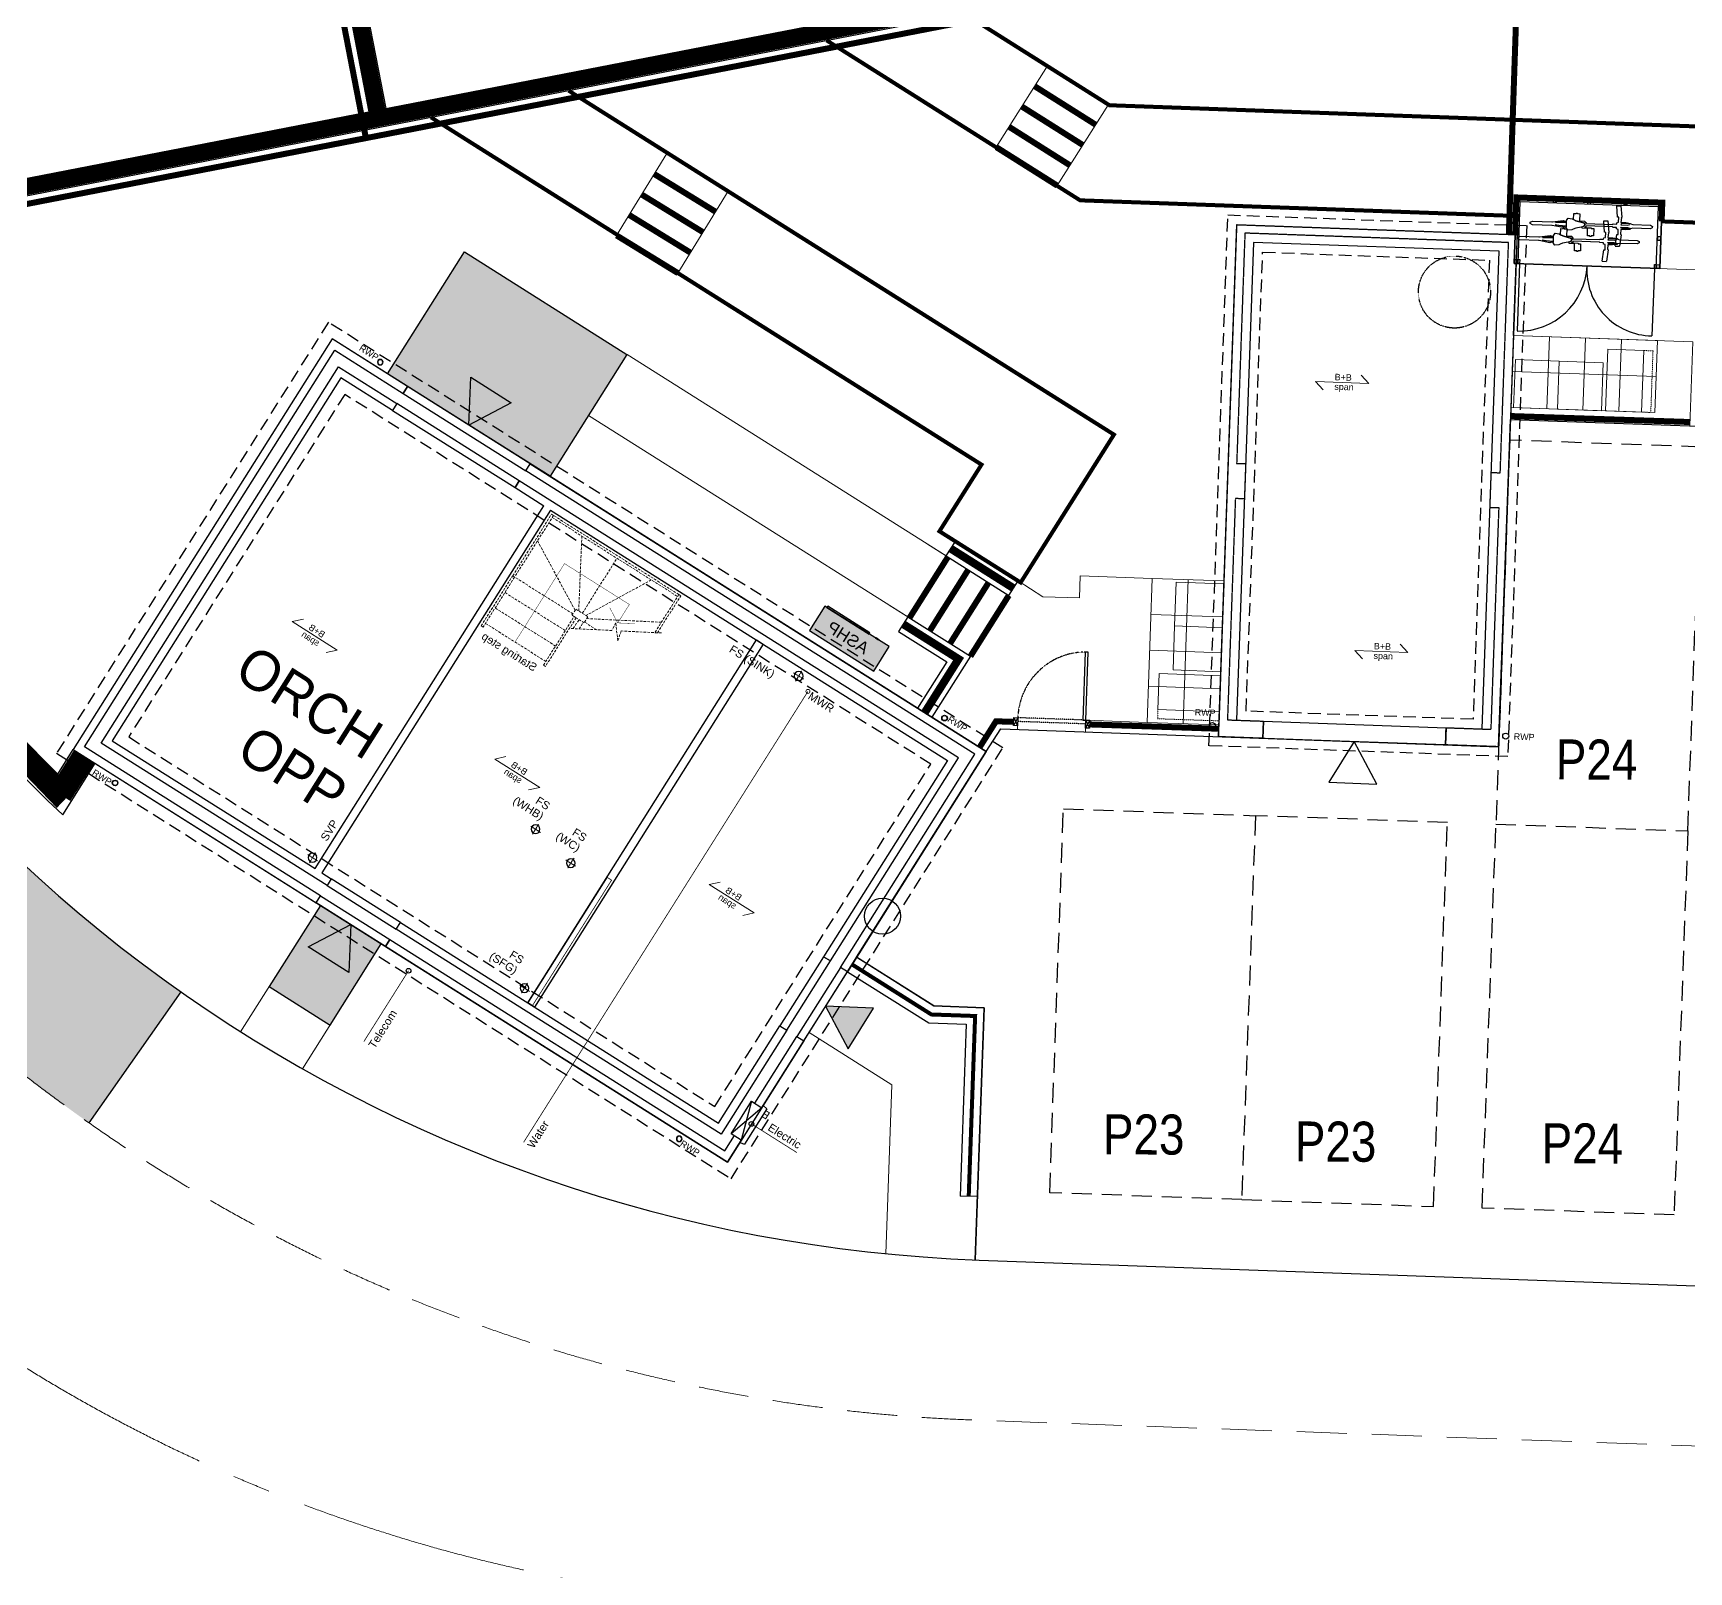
# Model space of a CAD drawing. Extents: x 287880777 to 288144713, y 62793326 to 63089570.
# Drawn here: x 287923253 to 287943943, y 63007206 to 63026431 of the extents above; entities that cross this region are included whole.
import ezdxf

# ---------------------------------------------------------------- set-up
doc = ezdxf.new("R2010")
doc.units = 0
doc.set_wipeout_variables(frame=1)
for name, pattern in [('CENTER', [2, 1.25, -0.25, 0.25, -0.25]), ('Dash', [6.35, 3.175, -3.175]), ('DASHED', [1.4, 0.7, -0.7]), ('DASHED2', [0.375, 0.25, -0.125]), ('HIDDEN', [9.525, 6.35, -3.175]), ('XREF - NORTHERN HIGHWAY DESIGN$0$CENTER2', [28.575, 19.05, -3.175, 3.175, -3.175]), ('XREF - NORTHERN HIGHWAY DESIGN$0$DASHED2', [0.375, 0.25, -0.125])]:
    doc.linetypes.add(name, pattern=pattern)
doc.layers.get('0').update_dxf_attribs({"color": 252})
for name, color, linetype in [('EXP - PEN 1', 1, 'Continuous'), ('NAR 1200h METAL RAILINGS', 160, 'DASHED'), ('NAR CYCLE STORES', 2, 'DASHED'), ('NAR DETAIL', 2, 'Continuous'), ('NAR EXTERNAL WALLS', 2, 'Continuous'), ('NAR PARKING', 7, 'DASHED2'), ('NAR PATIO', 3, 'Continuous'), ('NAR PRIVATE DRIVE', 6, 'Continuous'), ('NAR PRIVATE PATH HATCH', 8, 'Continuous'), ('NAR ROLLOVERS', 76, 'DASHED'), ('Wain-Drainage Foul', 6, 'Continuous'), ('Wain-Drainage Foul Text', 2, 'Continuous'), ('Wain-Electrics', 3, 'Continuous'), ('Wain-Foundation acessories', 9, 'Continuous'), ('Wain-Foundation Line', 9, 'Continuous'), ('Wain-Meter box', 9, 'Continuous'), ('Wain-RWP', 9, 'Continuous'), ('Wain-Services Run (Electric)', 10, 'Continuous'), ('Wain-Services Run (Telecom)', 190, 'Continuous'), ('Wain-Stair 1', 2, 'Continuous'), ('Wain-Stair numbers', 9, 'Continuous'), ('Wain-Wall (Cavity Wall - External Leaf)', 4, 'Continuous'), ('Wain-Wall (Cavity Wall - Internal Leaf)', 4, 'Continuous'), ('Wain-Wall (External)', 4, 'Continuous')]:
    doc.layers.add(name, color=color, linetype=linetype)
for name, color, linetype, lineweight in [('EXP - STEPS', 240, 'Continuous', 18), ('NAR BIN STORAGE', 2, 'Continuous', 0), ('NAR CBF', 34, 'FENCELINE2', 0), ('NAR M4(2)', 94, 'Continuous', 30), ('NAR PATHS', 3, 'Continuous', 0), ('Wain-Text', 2, 'Continuous', 25), ('XREF - NORTHERN HIGHWAY DESIGN$0$EXP - HIGHWAY CENTRELINE', 3, 'XREF - NORTHERN HIGHWAY DESIGN$0$CENTER2', 18), ('XREF - NORTHERN HIGHWAY DESIGN$0$EXP - HIGHWAY CHANNEL', 4, 'XREF - NORTHERN HIGHWAY DESIGN$0$DASHED2', 9), ('XREF - NORTHERN HIGHWAY DESIGN$0$EXP - HIGHWAY FOOTWAY', 3, 'Continuous', 25)]:
    doc.layers.add(name, color=color, linetype=linetype, lineweight=lineweight)
for name, color, linetype, true_color in [('NAR DOOR OPENINGS', 140, 'Continuous', 0x00bfff), ('NAR EV CHARGING POINT', 3, 'Continuous', 0x00ff00), ('NAR HOUSE TYPE NAMES', 1, 'Continuous', 0xff0000), ('RL-Fittings', 252, 'Continuous', 0x8f8f8e), ('Wain-Services Run (Water', 145, 'Continuous', 0x3481b8)]:
    doc.layers.add(name, color=color, linetype=linetype, true_color=true_color)
for name, color, linetype, lineweight, true_color in [('NAR Retaining Wall', 222, 'Continuous', 13, 0xcc0099), ('Wain-Mains Water Riser', 152, 'Continuous', 25, 0x2776bb), ('Wain-Mains Water Riser Text', 152, 'Continuous', 25, 0x2776bb)]:
    doc.layers.add(name, color=color, linetype=linetype, lineweight=lineweight, true_color=true_color)
doc.layers.add('XREF - NORTHERN HIGHWAY DESIGN$0$EXP - ADOPTABLE GRASS MARGIN', color=252, linetype='Continuous', plot=False)
doc.styles.add('DD Arial Narrow', font='ARIALN.TTF', dxfattribs={"height": 100})
doc.styles.get("Standard").update_dxf_attribs({"font": 'arial.ttf'})
doc.styles.add('XREF - ARCHITECT LAYOUT$0$DD Arial Narrow', font='ARIALN.TTF', dxfattribs={"height": 100})
doc.linetypes.add('FENCELINE2', pattern='A,0.25,-0.1,[132,ltypeshp.shx,S=0.1,R=0,X=-0.1,Y=0],-0.1,1', length=1.45)

# ---------------------------------------------------------------- blocks, each defined once
blk = doc.blocks.new('B&B Block Symbol')
at = {"linetype": 'Continuous', "lineweight": 13}
for p, q in [((-5442, 71890), (-5342, 71790)), ((-5342, 71790), (-6007, 71790)), ((-6007, 71790), (-5906, 71689))]:
    blk.add_line(p, q, dxfattribs=at)
at = {"insert": (-5770, 71896), "char_height": 80, "attachment_point": 1, "line_spacing_factor": 0.9}
blk.add_mtext('B+B\\Pspan', dxfattribs=at)
blk = doc.blocks.new('Wall mounted meter - Electric (Plan)')
blk.add_wipeout([(-7157, 85115), (-7157, 84635), (-7007, 84635), (-7007, 85115)])
for p, q in [((-7217, 85137), (-7157, 85147)), ((-7217, 85137), (-7217, 84613)), ((-7157, 85147), (-7157, 84603)), ((-7007, 85115), (-7157, 85115)), ((-7007, 84635), (-7007, 85115)), ((-7157, 84635), (-7007, 84635)), ((-7157, 84603), (-7217, 84613))]:
    blk.add_line(p, q)
at = {"color": 9}
for p, q in [((-7157, 85115), (-7007, 84635)), ((-7007, 85115), (-7157, 84635))]:
    blk.add_line(p, q, dxfattribs=at)
at = {"lineweight": 0, "insert": (-7368, 85117), "char_height": 100, "width": 133.81, "attachment_point": 1, "line_spacing_factor": 0.9}
blk.add_mtext('\\A1;\\pi78.42052,t378.42052;{\\fCalibri|b0|i0|c0|p34;E}', dxfattribs=at)
blk = doc.blocks.new('ASHP')
at = {"transparency": 33554457}
h = blk.add_hatch(color=256, dxfattribs=at)
h.dxf.hatch_style = 1
h.paths.add_polyline_path([(548853, -2506), (548853, -2866), (547903, -2866), (547903, -2506)])
at = {"flags": 128}
blk.add_lwpolyline([(548853, -2506), (548853, -2866), (547903, -2866), (547903, -2506)], close=True, dxfattribs=at)
for points in [[(548098, -2496), (548058, -2496), (548058, -2506), (548098, -2506)], [(548199, -2488), (548821, -2488), (548821, -2506), (548199, -2506)]]:
    blk.add_lwpolyline(points, close=True)
at = {"layer": 'Wain-Electrics', "lineweight": 0, "insert": (548112, -2609), "char_height": 150, "width": 2397.38, "attachment_point": 1, "line_spacing_factor": 0.9}
blk.add_mtext('\\A1;ASHP ', dxfattribs=at)
at = {"layer": 'Wain-Text', "lineweight": 0, "insert": (548112, -2609), "char_height": 150, "width": 2397.38, "attachment_point": 1, "line_spacing_factor": 0.9}
blk.add_mtext('\\A1;ASHP ', dxfattribs=at)
blk = doc.blocks.new('RWP')
for radius in [35, 31.5]:
    blk.add_circle((35, 35), radius)
blk = doc.blocks.new('Drainage Pipe')
at = {"linetype": 'CENTER', "lineweight": 13, "ltscale": 20}
for p, q in [((-41681, 78687), (-41831, 78687)), ((-41756, 78762), (-41756, 78612))]:
    blk.add_line(p, q, dxfattribs=at)
blk.add_circle((-41756, 78687), 55)
blk = doc.blocks.new('Span symbol - Beam & block')
at = {"linetype": 'Continuous', "lineweight": 13}
for p, q in [((-5442, 71890), (-5342, 71790)), ((-5342, 71790), (-6007, 71790)), ((-6007, 71790), (-5906, 71689))]:
    blk.add_line(p, q, dxfattribs=at)
at = {"insert": (-5770, 71896), "char_height": 80, "attachment_point": 1, "line_spacing_factor": 0.9}
blk.add_mtext('B+B\\Pspan', dxfattribs=at)
blk = doc.blocks.new('Stairs Subs (Orchard)')
at = {"layer": 'Wain-Stair 1', "color": 9, "linetype": 'HIDDEN', "lineweight": 9, "ltscale": 5}
for p, q in [((42, 1543, 0), (42, 2090, 0)), ((71, 2090, 0), (1923, 2090, 0)), ((71, 2090, 0), (71, 1527, 0)), ((1923, 2090, 0), (1923, 1180, 0)), ((1952, 1180, 0), (1952, 2090, 0)), ((1923, 2061, 0), (71, 2061, 0)), ((460, 2061, 0), (914, 1249, 0)), ((967, 1249, 0), (967, 2061, 0)), ((1486, 2061, 0), (1020, 1249, 0)), ((71, 1681, 0), (883, 1222, 0)), ((1923, 1715, 0), (1063, 1232, 0)), ((883, 1249, 0), (883, 1159, 0)), ((1063, 1249, 0), (883, 1249, 0)), ((1063, 1159, 0), (1063, 1249, 0)), ((705, 1170, 0), (883, 1170, 0)), ((883, 1159, 0), (1063, 1159, 0)), ((896, 1062, 0), (896, 1159, 0)), ((960, 1026, 0), (960, 1159, 0)), ((1063, 1180, 0), (1923, 1180, 0)), ((1031, 952, 0), (1923, 952, 0)), ((1031, 724, 0), (1923, 724, 0)), ((1031, 496, 0), (1923, 496, 0))]:
    blk.add_line(p, q, dxfattribs=at)
at = {"layer": 'Wain-Stair 1', "color": 9, "linetype": 'HIDDEN', "lineweight": 9, "ltscale": 5, "elevation": 0}
for points in [[(42, 2090), (71, 2090)], [(1923, 2090), (1952, 2090)], [(0, 1567), (437, 1321), (408, 1194), (549, 1370), (539, 1264), (985, 1012)]]:
    blk.add_lwpolyline(points, dxfattribs=at)
for points in [[(1002, 441), (1031, 441), (1031, 1159), (1002, 1159)], [(1923, 441), (1952, 441), (1952, 1180), (1923, 1180)]]:
    blk.add_lwpolyline(points, close=True, dxfattribs=at)
at = {"layer": 'Wain-Stair numbers', "color": 253, "const_width": 5, "elevation": 0}
for points in [[(528, 1383), (528, 1655), (1486, 1655), (1486, 496)], [(342, 1490), (342, 1490), (528, 1383), (714, 1490), (714, 1490)]]:
    blk.add_lwpolyline(points, dxfattribs=at)
at = {"layer": 'Wain-Stair numbers', "color": 9, "insert": (1481, 406, 0), "char_height": 100, "width": 1584.27, "attachment_point": 2, "line_spacing_factor": 0.9}
blk.add_mtext('Starting step ', dxfattribs=at)
blk = doc.blocks.new('A$Cee92f38c')
at = {"layer": 'NAR M4(2)', "ltscale": 10, "transparency": 33554585}
h = blk.add_hatch(color=256, dxfattribs=at)
h.dxf.hatch_style = 1
h.paths.add_polyline_path([(0, 1.2), (0.9, 1.2), (0.9, 0), (0, 0)])
at = {"layer": 'NAR M4(2)', "ltscale": 0.25}
blk.add_lwpolyline([(0, 1.2), (0, 0), (0.9, 0), (0.9, 1.2)], close=True, dxfattribs=at)
blk = doc.blocks.new('A$C3d9247a0')
at = {"layer": 'NAR DOOR OPENINGS', "transparency": 33554610}
h = blk.add_hatch(color=256, dxfattribs=at)
h.dxf.hatch_style = 1
h.paths.add_polyline_path([(450, 1200), (150, 680), (750, 680)])
at = {"layer": 'NAR DOOR OPENINGS'}
blk.add_lwpolyline([(450, 1200), (150, 680), (750, 680)], close=True, dxfattribs=at)
at = {"layer": 'NAR M4(2)', "ltscale": 10, "transparency": 33554585, "xscale": -1000, "yscale": 1000, "zscale": 1000}
blk.add_blockref('A$Cee92f38c', (900, 0), dxfattribs=at)
blk = doc.blocks.new('A$C324e72f9')
at = {"layer": 'NAR DOOR OPENINGS', "transparency": 33554610}
h = blk.add_hatch(color=256, dxfattribs=at)
h.dxf.hatch_style = 1
h.paths.add_polyline_path([(1200, 0), (900, 520), (1500, 520)])
at = {"layer": 'NAR PRIVATE PATH HATCH', "transparency": 33554597}
h = blk.add_hatch(color=256, dxfattribs=at)
h.dxf.hatch_style = 1
h.paths.add_polyline_path([(2400, 0), (0, 0), (0, 1800), (2400, 1800)])
at = {"layer": 'NAR DOOR OPENINGS'}
blk.add_lwpolyline([(1200, 0), (900, 520), (1500, 520)], close=True, dxfattribs=at)
at = {"layer": 'NAR PATIO'}
blk.add_lwpolyline([(2400, 0), (0, 0), (0, 1800), (2400, 1800)], close=True, dxfattribs=at)
blk = doc.blocks.new('A$C43a92ec7')
at = {"layer": 'NAR DOOR OPENINGS', "transparency": 33554610}
h = blk.add_hatch(color=256, dxfattribs=at)
h.dxf.hatch_style = 1
edge = h.paths.add_edge_path()
edge.add_line((0, 0), (-300, 520))
edge.add_line((-300, 520), (300, 520))
edge.add_line((300, 520), (0, 0))
at = {"layer": 'NAR DOOR OPENINGS'}
blk.add_lwpolyline([(0, 0), (-300, 520), (300, 520)], close=True, dxfattribs=at)
blk = doc.blocks.new('XREF - NORTHERN HIGHWAY DESIGN')
at = {"layer": 'XREF - NORTHERN HIGHWAY DESIGN$0$EXP - ADOPTABLE GRASS MARGIN'}
h = blk.add_hatch(dxfattribs=at)
h.set_pattern_fill('AR-SAND', color=256, scale=0.01)
h.paths.add_polyline_path([(468.959, 301.48), (467.023, 300.976, 0.024725), (470.653, 289.415), (471.498, 287.125, 0.152288), (478.941, 277.452), (480.091, 279.089, -0.152288), (473.374, 287.817), (472.529, 290.108, -0.024725)])
at = {"layer": 'XREF - NORTHERN HIGHWAY DESIGN$0$EXP - HIGHWAY CENTRELINE', "ltscale": 0.15}
blk.add_lwpolyline([(462.3, 311.733, 0.04799), (468.401, 288.584), (469.92, 284.469, 0.304237), (487.966, 271.408), (527.469, 269.993, 0.023661), (572.397, 270.509, -0.011704), (594.617, 271.296), (625.382, 271.665)], format="xyb", dxfattribs=at)
at = {"layer": 'XREF - NORTHERN HIGHWAY DESIGN$0$EXP - HIGHWAY CHANNEL', "ltscale": 2.5, "flags": 128}
blk.add_lwpolyline([(576.797, 268.345, 0.002257), (572.538, 268.113, -0.023661), (527.383, 267.594), (487.88, 269.01, -0.304237), (467.669, 283.638), (466.15, 287.753, -0.031707), (461.53, 303.22, 0.404722), (454.525, 307.757), (452.396, 307.338), (451.469, 312.048), (472.074, 316.103), (473.001, 311.393), (471.019, 311.003, 0.425152), (466.338, 303.74, 0.030534), (470.653, 289.415), (471.498, 287.125, 0.304237), (489.996, 273.737), (522.189, 272.583)], format="xyb", dxfattribs=at)
at = {"layer": 'XREF - NORTHERN HIGHWAY DESIGN$0$EXP - HIGHWAY FOOTWAY', "flags": 128}
blk.add_lwpolyline([(576.897, 266.347, 0.002257), (572.655, 266.117, -0.023661), (527.311, 265.595), (487.809, 267.011, -0.304237), (465.792, 282.946), (464.273, 287.06, -0.031707), (459.582, 302.77, 0.404722), (454.912, 305.795), (450.82, 304.99), (449.391, 312.25), (473.92, 317.078), (475.349, 309.817), (471.405, 309.041, 0.425152), (468.285, 304.199, 0.030534), (472.529, 290.108), (473.374, 287.817, 0.304237), (490.067, 275.736), (522.261, 274.582)], format="xyb", dxfattribs=at)
blk.add_lwpolyline([(480.091, 279.089), (478.941, 277.452)], dxfattribs=at)
blk = doc.blocks.new('A$Cfbc31330')
at = {"layer": 'RL-Fittings', "ltscale": 0.859024}
for p, q in [((1.194, 0.561), (1.252, 0.561)), ((1.211, 0.402), (1.194, 0.561)), ((1.252, 0.561), (1.269, 0.402)), ((0, 0.288), (0.033, 0.305)), ((0, 0.272), (0, 0.288)), ((0.033, 0.255), (0, 0.272)), ((0.033, 0.305), (0.301, 0.305)), ((0.301, 0.255), (0.033, 0.255)), ((0.301, 0.305), (0.309, 0.305)), ((0.309, 0.255), (0.301, 0.255)), ((0.309, 0.305), (0.459, 0.331)), ((0.459, 0.23), (0.309, 0.255)), ((0.467, 0.314), (0.351, 0.297)), ((0.351, 0.297), (0.501, 0.306)), ((0.468, 0.247), (0.351, 0.264)), ((0.351, 0.264), (0.501, 0.255)), ((0.459, 0.331), (0.484, 0.322)), ((0.484, 0.239), (0.459, 0.23)), ((0.501, 0.306), (0.467, 0.314)), ((0.501, 0.255), (0.468, 0.247)), ((0.484, 0.322), (0.509, 0.331)), ((0.509, 0.23), (0.484, 0.239)), ((0.501, 0.322), (0.501, 0.239)), ((0.509, 0.339), (0.526, 0.364)), ((0.509, 0.331), (0.509, 0.339)), ((0.509, 0.222), (0.509, 0.23)), ((0.526, 0.364), (0.584, 0.356)), ((0.584, 0.356), (0.601, 0.347)), ((0.601, 0.431), (0.634, 0.431)), ((0.601, 0.347), (0.601, 0.431)), ((0.601, 0.347), (0.634, 0.331)), ((0.634, 0.331), (0.601, 0.347)), ((0.635, 0.231), (0.601, 0.214)), ((0.634, 0.439), (0.651, 0.439)), ((0.634, 0.431), (0.634, 0.439)), ((0.634, 0.331), (0.71, 0.314)), ((0.71, 0.314), (0.634, 0.331)), ((0.71, 0.247), (0.635, 0.231)), ((0.651, 0.439), (0.651, 0.431)), ((0.651, 0.431), (0.684, 0.431)), ((0.684, 0.431), (0.685, 0.331)), ((0.685, 0.331), (0.76, 0.331)), ((0.71, 0.314), (0.743, 0.306)), ((0.743, 0.306), (0.71, 0.314)), ((0.743, 0.256), (0.71, 0.247)), ((0.726, 0.247), (0.718, 0.247)), ((0.726, 0.231), (0.726, 0.247)), ((0.801, 0.231), (0.726, 0.231)), ((0.743, 0.306), (0.76, 0.289)), ((0.76, 0.289), (0.743, 0.306)), ((0.76, 0.272), (0.743, 0.256)), ((0.76, 0.331), (0.76, 0.314)), ((0.76, 0.314), (0.776, 0.314)), ((0.76, 0.289), (0.76, 0.281)), ((0.76, 0.281), (0.76, 0.289)), ((0.76, 0.247), (0.76, 0.239)), ((0.776, 0.247), (0.76, 0.247)), ((0.76, 0.239), (0.852, 0.239)), ((0.776, 0.314), (0.776, 0.297)), ((0.776, 0.297), (1.144, 0.298)), ((0.776, 0.264), (0.776, 0.247)), ((1.144, 0.264), (0.776, 0.264)), ((0.802, 0.13), (0.801, 0.231)), ((0.852, 0.239), (0.852, 0.231)), ((0.852, 0.231), (0.885, 0.231)), ((0.885, 0.231), (0.885, 0.131)), ((1.144, 0.298), (1.152, 0.306)), ((1.152, 0.256), (1.144, 0.264)), ((1.152, 0.306), (1.202, 0.306)), ((1.202, 0.256), (1.152, 0.256)), ((1.202, 0.323), (1.227, 0.331)), ((1.202, 0.306), (1.202, 0.323)), ((1.202, 0.239), (1.202, 0.256)), ((1.227, 0.231), (1.202, 0.239)), ((1.227, 0.402), (1.211, 0.402)), ((1.227, 0.331), (1.227, 0.402)), ((1.227, 0.16), (1.227, 0.231)), ((1.269, 0.402), (1.261, 0.394)), ((1.265, 0.398), (1.261, 0.331)), ((1.261, 0.331), (1.327, 0.331)), ((1.269, 0.314), (1.261, 0.298)), ((1.261, 0.298), (1.352, 0.298)), ((1.261, 0.264), (1.352, 0.264)), ((1.269, 0.248), (1.261, 0.264)), ((1.261, 0.231), (1.261, 0.168)), ((1.327, 0.231), (1.261, 0.231)), ((1.386, 0.315), (1.269, 0.314)), ((1.386, 0.248), (1.269, 0.248)), ((1.327, 0.331), (1.394, 0.323)), ((1.394, 0.239), (1.327, 0.231)), ((1.352, 0.298), (1.386, 0.306)), ((1.352, 0.264), (1.386, 0.256)), ((1.394, 0.323), (1.394, 0.315)), ((1.394, 0.315), (1.428, 0.306)), ((1.428, 0.256), (1.394, 0.248)), ((1.394, 0.248), (1.394, 0.239)), ((1.428, 0.306), (1.67, 0.306)), ((1.67, 0.256), (1.428, 0.256)), ((1.67, 0.306), (1.698, 0.292)), ((1.698, 0.271), (1.67, 0.256)), ((1.698, 0.292), (1.698, 0.271)), ((0.526, 0.197), (0.509, 0.222)), ((0.584, 0.205), (0.526, 0.197)), ((0.601, 0.214), (0.584, 0.205)), ((0.835, 0.13), (0.802, 0.13)), ((0.835, 0.122), (0.835, 0.13)), ((0.852, 0.122), (0.835, 0.122)), ((0.885, 0.131), (0.852, 0.13)), ((0.852, 0.13), (0.852, 0.122)), ((1.194, 0.001), (1.211, 0.16)), ((1.194, 0), (1.253, 0)), ((1.211, 0.16), (1.227, 0.16)), ((1.269, 0.16), (1.252, 0.001)), ((1.261, 0.168), (1.269, 0.16))]:
    blk.add_line(p, q, dxfattribs=at)

msp = doc.modelspace()

# ---------------------------------------------------------------- linework, layer by layer
at = {"layer": 'Defpoints'}
msp.add_lwpolyline([(287938296, 63024038), (287941796, 63023913), (287941566, 63017515), (287938067, 63017640)], close=True, dxfattribs=at)
at = {"layer": 'EXP - STEPS'}
for p, q in [((287935289, 63025006), (287935929, 63026021)), ((287936050, 63024526), (287936690, 63025541)), ((287930544, 63023903), (287931172, 63024926)), ((287931311, 63023432), (287931939, 63024455)), ((287935445, 63019406), (287934430, 63020046)), ((287934965, 63018645), (287933950, 63019285))]:
    msp.add_line(p, q, dxfattribs=at)
at = {"layer": 'EXP - STEPS', "const_width": 75}
for points in [[(287935769, 63025767), (287936530, 63025287)], [(287935609, 63025513), (287936370, 63025033)], [(287935449, 63025260), (287936210, 63024779)], [(287935289, 63025006), (287936050, 63024526)], [(287931782, 63024199), (287931015, 63024670)], [(287931625, 63023943), (287930858, 63024414)], [(287931468, 63023688), (287930701, 63024159)], [(287931311, 63023432), (287930544, 63023903)], [(287934684, 63019886), (287934204, 63019125)], [(287934938, 63019726), (287934458, 63018965)], [(287935192, 63019566), (287934711, 63018805)], [(287935445, 63019406), (287934965, 63018645)]]:
    msp.add_lwpolyline(points, dxfattribs=at)
at = {"layer": 'NAR 1200h METAL RAILINGS', "ltscale": 250, "const_width": 50}
msp.add_lwpolyline([(287933486, 63014795), (287934477, 63014170), (287935024, 63014151), (287934944, 63011898)], dxfattribs=at)
at = {"layer": 'NAR BIN STORAGE'}
for points in [[(287943352, 63021696), (287943380, 63022465), (287942930, 63022481), (287942903, 63021712)], [(287942303, 63021733), (287942324, 63022333), (287941775, 63022353), (287941753, 63021753)], [(287942853, 63021714), (287942874, 63022313), (287942324, 63022333), (287942303, 63021733)], [(287938116, 63019002), (287937516, 63019024), (287937536, 63019573), (287938136, 63019552)], [(287938096, 63018453), (287937497, 63018474), (287937516, 63019024), (287938116, 63019002)], [(287938078, 63017953), (287937309, 63017980), (287937325, 63018430), (287938094, 63018403)]]:
    msp.add_lwpolyline(points, close=True, dxfattribs=at)
at = {"layer": 'NAR BIN STORAGE', "linetype": 'Dash', "ltscale": 0.025}
for points in [[(287943380, 63022465), (287943495, 63022461), (287943467, 63021692), (287943352, 63021696)], [(287937309, 63017980), (287937305, 63017865), (287938074, 63017838), (287938078, 63017953)]]:
    msp.add_lwpolyline(points, dxfattribs=at)
at = {"layer": 'NAR CBF', "ltscale": 1200, "transparency": 33554687, "const_width": 75}
for points in [[(287941693, 63023917), (287941825, 63027827)], [(287965021, 63027585), (287961143, 63026812), (287940057, 63027576), (287919421, 63023567)], [(287926998, 63027250), (287927411, 63025119)], [(287943958, 63021572), (287941714, 63021647)], [(287935080, 63017508), (287935285, 63017833), (287935505, 63017826)], [(287936455, 63017794), (287938070, 63017740)]]:
    msp.add_lwpolyline(points, dxfattribs=at)
at = {"layer": 'NAR CBF', "linetype": 'DASHED', "ltscale": 500, "transparency": 33554687, "const_width": 75}
msp.add_lwpolyline([(287943603, 63024080), (287943611, 63024313), (287941787, 63024378), (287941771, 63023914)], dxfattribs=at)
at = {"layer": 'NAR CYCLE STORES'}
msp.add_circle((287941014, 63023196), 450, dxfattribs=at)
at = {"layer": 'NAR DETAIL', "ltscale": 0.5}
msp.add_lwpolyline([(287941787, 63024378), (287941758, 63023554), (287943582, 63023489), (287943611, 63024313), (287941787, 63024378)], dxfattribs=at)
msp.add_lwpolyline([(287941758, 63023554), (287941787, 63024378), (287943611, 63024313), (287943582, 63023489)], close=True, dxfattribs=at)
at = {"layer": 'NAR DETAIL', "flags": 128}
for points in [[(287936407, 63017848), (287936437, 63018697), (287936399, 63018698), (287936369, 63017849)], [(287935504, 63017780), (287935507, 63017880), (287935557, 63017878), (287935554, 63017778)], [(287936403, 63017748), (287936407, 63017848), (287936457, 63017846), (287936453, 63017746)]]:
    msp.add_lwpolyline(points, close=True, dxfattribs=at)
for points in [[(287935557, 63017878), (287935504, 63017780)], [(287935507, 63017880), (287935554, 63017778)], [(287936457, 63017846), (287936403, 63017748)], [(287936407, 63017848), (287936453, 63017746)]]:
    msp.add_lwpolyline(points, dxfattribs=at)
at = {"layer": 'NAR DETAIL', "linetype": 'DASHED', "ltscale": 0.005, "flags": 128}
msp.add_lwpolyline([(287936407, 63017848), (287935557, 63017878), (287935556, 63017834), (287936405, 63017804)], close=True, dxfattribs=at)
at = {"layer": 'NAR DETAIL', "linetype": 'DASHED', "ltscale": 0.2}
msp.add_arc((287936407, 63017848), 850, 90.3676, 177.9477, dxfattribs=at)
at = {"layer": 'NAR DOOR OPENINGS'}
msp.add_lwpolyline([(287939761, 63017579), (287939442, 63017071), (287940042, 63017049)], close=True, dxfattribs=at)
at = {"layer": 'NAR EV CHARGING POINT'}
msp.add_circle((287933866, 63015398), 225, dxfattribs=at)
at = {"layer": 'NAR EXTERNAL WALLS'}
for points in [[(287923622, 63016664, -0.118675), (287919064, 63023600), (287918271, 63025747), (287917039, 63029252), (287915810, 63033126), (287916491, 63033260)], [(287923560, 63017174, -0.112952), (287919369, 63023711), (287918577, 63025857), (287917347, 63029355), (287916230, 63032877), (287916554, 63032941)], [(287923764, 63016976, -0.001701), (287923679, 63017058, -0.001701)]]:
    msp.add_lwpolyline(points, format="xyb", dxfattribs=at)
for points in [[(287965080, 63027918), (287961117, 63027128), (287940032, 63027892), (287919311, 63023867)], [(287965002, 63027683), (287961135, 63026912), (287940049, 63027676), (287919387, 63023662)], [(287927096, 63027269), (287927449, 63025448)], [(287927307, 63027311), (287927661, 63025489)], [(287934663, 63019899), (287934777, 63020081)], [(287934777, 63020081), (287935560, 63019588)], [(287934663, 63019899), (287935445, 63019406), (287935560, 63019588)], [(287934183, 63019138), (287934068, 63018956)], [(287934183, 63019138), (287934965, 63018645), (287934485, 63017883)], [(287934068, 63018956), (287934669, 63018577), (287934303, 63017998)], [(287923560, 63017174), (287923753, 63017481)], [(287923622, 63016664), (287924028, 63017308)], [(287933544, 63014886), (287934509, 63014277), (287935136, 63014254), (287935023, 63011103)], [(287933429, 63014704), (287934444, 63014064), (287934913, 63014047), (287934836, 63011901)], [(287935051, 63011894), (287934836, 63011901)]]:
    msp.add_lwpolyline(points, dxfattribs=at)
msp.add_arc((287935748, 63029599), 17623, 226.4181, 226.4183, dxfattribs=at)
at = {"layer": 'NAR M4(2)'}
msp.add_line((287941751, 63022654), (287941783, 63023553), dxfattribs=at)
at = {"layer": 'NAR PARKING', "ltscale": 1000}
for points in [[(287941704, 63021346), (287941532, 63016549), (287943930, 63016463), (287944102, 63021260)], [(287935956, 63011943), (287936128, 63016740), (287938527, 63016654), (287938355, 63011857)], [(287940753, 63011771), (287940925, 63016568), (287938527, 63016654), (287938355, 63011857)], [(287941360, 63011752), (287941532, 63016549), (287943930, 63016463), (287943758, 63011666)]]:
    msp.add_lwpolyline(points, close=True, dxfattribs=at)
at = {"layer": 'NAR PATHS'}
for points in [[(287943956, 63021524), (287943994, 63022573), (287941751, 63022654), (287941783, 63023553), (287944026, 63023473), (287947138, 63023361)], [(287942200, 63022638), (287942168, 63021738)], [(287942650, 63022621), (287942618, 63021722)], [(287943100, 63022605), (287943067, 63021706)], [(287934663, 63019899), (287930674, 63022416)], [(287943533, 63022139), (287941734, 63022204)], [(287934183, 63019138), (287930193, 63021655)], [(287935560, 63019588), (287935872, 63019390), (287936328, 63019374), (287936338, 63019651), (287937237, 63019619), (287937173, 63017820), (287936407, 63017848)], [(287937623, 63017804), (287937687, 63019603)], [(287937221, 63019169), (287938121, 63019137)], [(287937205, 63018720), (287938105, 63018687)], [(287937189, 63018270), (287938089, 63018238)], [(287935557, 63017878), (287935552, 63017732)], [(287936407, 63017848), (287936402, 63017702)], [(287925846, 63013955), (287926842, 63015533), (287927603, 63015053), (287926618, 63013492)], [(287932949, 63013943), (287933985, 63013289), (287933910, 63011180)]]:
    msp.add_lwpolyline(points, dxfattribs=at)
for points in [[(287943517, 63021690), (287943549, 63022589), (287941751, 63022654), (287941718, 63021754)], [(287938072, 63017788), (287937173, 63017820), (287937237, 63019619), (287938137, 63019587)]]:
    msp.add_lwpolyline(points, close=True, dxfattribs=at)
at = {"layer": 'NAR PRIVATE DRIVE'}
msp.add_lwpolyline([(287935023, 63011103), (287935136, 63014254), (287934509, 63014277), (287933543, 63014886), (287935164, 63017455), (287935344, 63017740), (287941566, 63017515), (287941713, 63021604), (287945008, 63021486), (287944624, 63010759)], dxfattribs=at)
at = {"layer": 'NAR Retaining Wall', "linetype": 'DASHED', "ltscale": 250}
for points, const_width in [([(287964981, 63027789), (287961126, 63027020), (287940040, 63027784), (287919349, 63023765)], 200), ([(287927201, 63027290), (287927555, 63025468)], 200), ([(287934720, 63019990), (287935502, 63019497)], 100), ([(287934125, 63019047), (287934817, 63018611), (287934394, 63017941)], 100)]:
    msp.add_lwpolyline(points, dxfattribs=dict(at, const_width=const_width))
at = {"layer": 'NAR Retaining Wall', "linetype": 'Continuous', "ltscale": 250, "const_width": 300}
msp.add_lwpolyline([(287923652, 63016859, -0.114869), (287919269, 63023511, -0.109257)], format="xyb", dxfattribs=at)
msp.add_lwpolyline([(287923590, 63016918), (287923891, 63017394)], dxfattribs=at)
at = {"layer": 'NAR ROLLOVERS', "ltscale": 500, "const_width": 50}
for points in [[(287949696, 63025061), (287936702, 63025530), (287934889, 63026674)], [(287941829, 63024145), (287936336, 63024342), (287933169, 63026340)], [(287928224, 63025379), (287935104, 63021040), (287934578, 63020207), (287935593, 63019567), (287936759, 63021415), (287929943, 63025713)], [(287949653, 63023862), (287943603, 63024079)]]:
    msp.add_lwpolyline(points, dxfattribs=at)
at = {"layer": 'RL-Fittings', "ltscale": 0.859024}
for p, q in [((287941828, 63023551), (287941798, 63022710)), ((287943512, 63023491), (287943481, 63022649))]:
    msp.add_line(p, q, dxfattribs=at)
at = {"layer": 'RL-Fittings', "ltscale": 0.859024, "flags": 128}
for points in [[(287941828, 63023551), (287941758, 63023554), (287941787, 63024378), (287943611, 63024313), (287943582, 63023489), (287943532, 63023490)], [(287941808, 63023552), (287941836, 63024327), (287943559, 63024265), (287943532, 63023490)]]:
    msp.add_lwpolyline(points, dxfattribs=at)
for points in [[(287941792, 63024373), (287941791, 63024333), (287941831, 63024332), (287941832, 63024372), (287941792, 63024373)], [(287942250, 63024357), (287942249, 63024317), (287942289, 63024315), (287942290, 63024355), (287942250, 63024357)], [(287942678, 63024342), (287942676, 63024302), (287942716, 63024300), (287942718, 63024340), (287942678, 63024342)], [(287943133, 63024325), (287943132, 63024285), (287943172, 63024284), (287943173, 63024324), (287943133, 63024325)], [(287943566, 63024310), (287943565, 63024270), (287943605, 63024268), (287943606, 63024308), (287943566, 63024310)], [(287941777, 63023949), (287941776, 63023909), (287941815, 63023908), (287941817, 63023948), (287941777, 63023949)], [(287943551, 63023886), (287943549, 63023846), (287943589, 63023844), (287943591, 63023884), (287943551, 63023886)], [(287941764, 63023599), (287941763, 63023559), (287941803, 63023557), (287941804, 63023597), (287941764, 63023599)], [(287941810, 63023602), (287941830, 63023601), (287941828, 63023551), (287941808, 63023552), (287941810, 63023602)], [(287943513, 63023541), (287943533, 63023540), (287943532, 63023490), (287943512, 63023491), (287943513, 63023541)], [(287943538, 63023535), (287943537, 63023495), (287943577, 63023494), (287943578, 63023534), (287943538, 63023535)]]:
    msp.add_lwpolyline(points, close=True, dxfattribs=at)
at = {"layer": 'RL-Fittings', "ltscale": 0.859024}
for centre, radius, start, end in [((287941822, 63023558), 849, 268.3512, 357.5439), ((287943489, 63023470), 821, 176.4061, 269.489)]:
    msp.add_arc(centre, radius, start, end, dxfattribs=at)
at = {"layer": 'Wain-Foundation Line', "linetype": 'HIDDEN', "ltscale": 25}
for points in [[(287938183, 63024160), (287941917, 63024026), (287941680, 63017393), (287937945, 63017527)], [(287938617, 63023694), (287941451, 63023593), (287941246, 63017859), (287938411, 63017960)]]:
    msp.add_lwpolyline(points, close=True, dxfattribs=at)
at = {"layer": 'Wain-Mains Water Riser', "lineweight": 0}
msp.add_circle((287932935, 63018207), 25, dxfattribs=at)
at = {"layer": 'Wain-RWP'}
for centre in [(287937990, 63017779), (287941654, 63017648)]:
    msp.add_circle(centre, 37.5, dxfattribs=at)
at = {"layer": 'Wain-Services Run (Telecom)', "const_width": 10}
msp.add_lwpolyline([(287927944, 63014717), (287927385, 63013831)], dxfattribs=at)
at = {"layer": 'Wain-Services Run (Telecom)'}
msp.add_circle((287927944, 63014717), 29, dxfattribs=at)
at = {"layer": 'Wain-Wall (Cavity Wall - External Leaf)'}
for points in [[(287927932, 63022016), (287926989, 63022611), (287923753, 63017481), (287926790, 63015566), (287926845, 63015653), (287923895, 63017513), (287927021, 63022470), (287927877, 63021930)], [(287929463, 63021051), (287927932, 63022016), (287927877, 63021930), (287929408, 63020964)], [(287929463, 63021051), (287935164, 63017455), (287933429, 63014704), (287933342, 63014759), (287935022, 63017423), (287929408, 63020964)], [(287927655, 63015021), (287926790, 63015566), (287926845, 63015653), (287927709, 63015107)], [(287927655, 63015021), (287927709, 63015107), (287931896, 63012467), (287932797, 63013894), (287932883, 63013839), (287931928, 63012325), (287927655, 63015021)], [(287933429, 63014704), (287933342, 63014759), (287932797, 63013894), (287932883, 63013839)]]:
    msp.add_lwpolyline(points, close=True, dxfattribs=at)
at = {"layer": 'Wain-Wall (Cavity Wall - Internal Leaf)'}
for points in [[(287926978, 63015864), (287926925, 63015780), (287924102, 63017560), (287927068, 63022263), (287927797, 63021803), (287927744, 63021718), (287927099, 63022125), (287924240, 63017591), (287924240, 63017591), (287926775, 63015992)], [(287929719, 63020472), (287934678, 63017345), (287933131, 63014892), (287933215, 63014839), (287934815, 63017376), (287929328, 63020837), (287929275, 63020753), (287929634, 63020526)], [(287926860, 63015939), (287926978, 63015864)], [(287927843, 63015319), (287931818, 63012811), (287932585, 63014027), (287932670, 63013974), (287931849, 63012674), (287927789, 63015234), (287927843, 63015319)]]:
    msp.add_lwpolyline(points, dxfattribs=at)
for points in [[(287929328, 63020837), (287927797, 63021803), (287927744, 63021718), (287929275, 63020753)], [(287926925, 63015780), (287927789, 63015234), (287927843, 63015319), (287926978, 63015864)], [(287933215, 63014839), (287933131, 63014892), (287932585, 63014027), (287932670, 63013974)]]:
    msp.add_lwpolyline(points, close=True, dxfattribs=at)
at = {"layer": 'Wain-Wall (External)'}
for p, q in [((287926775, 63015992), (287929634, 63020526)), ((287929719, 63020472), (287926860, 63015939))]:
    msp.add_line(p, q, dxfattribs=at)
for points in [[(287938296, 63024038), (287941796, 63023913), (287941566, 63017515), (287940902, 63017538), (287940909, 63017753), (287941359, 63017737), (287941359, 63017737), (287941359, 63017737), (287941573, 63023706), (287941573, 63023706), (287941573, 63023706), (287938504, 63023816), (287938290, 63017847), (287938290, 63017847), (287938290, 63017847), (287938290, 63017847), (287938290, 63017847), (287938627, 63017835), (287938619, 63017620), (287938067, 63017640)], [(287929433, 63014316), (287932292, 63018849), (287932377, 63018796), (287929518, 63014262)], [(287938627, 63017835), (287940909, 63017753), (287940902, 63017538), (287938619, 63017620)]]:
    msp.add_lwpolyline(points, close=True, dxfattribs=at)
at = {"layer": 'Wain-Wall (External)', "linetype": 'HIDDEN'}
msp.add_lwpolyline([(287938296, 63024038), (287941796, 63023913), (287941566, 63017515), (287940902, 63017538), (287940909, 63017753), (287941472, 63017733), (287941571, 63020498), (287941458, 63020502), (287941474, 63020942), (287941586, 63020938), (287941690, 63023814), (287938395, 63023932), (287938292, 63021056), (287938405, 63021052), (287938389, 63020612), (287938276, 63020616), (287938177, 63017851), (287938627, 63017835), (287938619, 63017620), (287938067, 63017640)], close=True, dxfattribs=at)
at = {"layer": 'Wain-Wall (External)', "linetype": 'HIDDEN', "ltscale": 25, "const_width": 10}
msp.add_lwpolyline([(287930481, 63015848), (287929491, 63014279), (287929438, 63014313), (287930428, 63015882)], close=True, dxfattribs=at)

# ---------------------------------------------------------------- block references
at = {"layer": 'NAR DETAIL', "xscale": -1, "rotation": 327.7606064968424}
msp.add_blockref('ASHP', (288398716, 62728602), dxfattribs=at)
at = {"layer": 'NAR DOOR OPENINGS', "xscale": -1, "rotation": 237.7606064968424}
msp.add_blockref('A$C43a92ec7', (287933156, 63014272), dxfattribs=at)
at = {"layer": 'NAR EV CHARGING POINT', "ltscale": 0.5, "xscale": 900, "yscale": 900, "zscale": 900, "rotation": 357.947577212395}
for p in [(287941950, 63023809), (287941787, 63023620)]:
    msp.add_blockref('A$Cfbc31330', p, dxfattribs=at)
at = {"layer": 'NAR M4(2)', "xscale": -1, "rotation": 327.7606064968424}
msp.add_blockref('A$C3d9247a0', (287926963, 63014038), dxfattribs=at)
at = {"layer": 'NAR PATIO', "rotation": 327.7606064968424}
msp.add_blockref('A$C324e72f9', (287927682, 63022174), dxfattribs=at)
at = {"layer": 'Wain-Drainage Foul', "lineweight": 0, "xscale": -1}
for p, rotation in [((287977099, 62941104, 0), 57.76060649684241), ((288006826, 63060765), 147.7606064968424), ((288004039, 63060410, 0), 147.7606064968424), ((287852677, 62971780), 327.7606064968424), ((287885112, 63091793), 237.7606064968424)]:
    msp.add_blockref('Drainage Pipe', p, dxfattribs=dict(at, rotation=rotation))
at = {"layer": 'Wain-Foundation acessories', "rotation": 357.9476837430454}
for p in [(287942710, 62950119), (287943200, 62946757)]:
    msp.add_blockref('B&B Block Symbol', p, dxfattribs=at)
at = {"layer": 'Wain-Foundation acessories', "xscale": -1, "rotation": 327.7606064968424}
for p in [(287883676, 62961206), (287886205, 62959489), (287888884, 62957921)]:
    msp.add_blockref('Span symbol - Beam & block', p, dxfattribs=at)
at = {"layer": 'Wain-RWP', "xscale": -1}
for p, rotation in [((287927580, 63022368, 0), 147.7606064968424), ((287931337, 63012568, 0), 327.7606064968424)]:
    msp.add_blockref('RWP', p, dxfattribs=dict(at, rotation=rotation))
at = {"layer": 'Wain-RWP'}
for p, rotation in [((287934690, 63017884, 0), 147.7606064968423), ((287924228, 63017052, 0), 327.7606064968424)]:
    msp.add_blockref('RWP', p, dxfattribs=dict(at, rotation=rotation))
at = {"layer": 'Wain-Stair 1', "linetype": 'HIDDEN', "lineweight": 9, "ltscale": 5, "xscale": -1, "rotation": 327.7606064968424}
msp.add_blockref('Stairs Subs (Orchard)', (287930267, 63017611, 0), dxfattribs=at)

# ---------------------------------------------------------------- texts
at = {"layer": 'NAR HOUSE TYPE NAMES', "insert": (287927671, 63017760, 0), "char_height": 500, "attachment_point": 3, "rotation": 327.7606, "style": 'DD Arial Narrow'}
msp.add_mtext_dynamic_manual_height_columns('{\\fGill Sans MT|b0|i0|c0|p34;ORCH\\POPP}', width=2588.93, gutter_width=12.5, heights=[0], dxfattribs=at)
at = {"layer": 'NAR PARKING', "char_height": 500, "attachment_point": 3, "rotation": 359.7932, "style": 'XREF - ARCHITECT LAYOUT$0$DD Arial Narrow'}
for s, insert in [('P24', (287943300, 63017603)), ('P23', (287937641, 63012919)), ('P23', (287940039, 63012830)), ('P24', (287943123, 63012807))]:
    msp.add_mtext_dynamic_manual_height_columns(s, width=1066.24, gutter_width=500, heights=[0], dxfattribs=dict(at, insert=insert))
at = {"layer": 'Wain-Drainage Foul Text', "lineweight": 0, "insert": (287926923, 63016325, 0), "char_height": 100, "attachment_point": 7, "rotation": 57.7606, "line_spacing_factor": 0.9}
msp.add_mtext('\\A1;{\\fArial|b0|i0|c0|p34;SVP}', dxfattribs=at)
at = {"layer": 'Wain-Mains Water Riser Text', "insert": (287933275, 63018020, 0), "char_height": 100, "attachment_point": 3, "rotation": 327.7606, "line_spacing_factor": 0.9}
msp.add_mtext('MWR', dxfattribs=at)
at = {"layer": 'Wain-RWP', "char_height": 80, "line_spacing_factor": 0.9}
for insert, attachment_point, rotation in [((287927360, 63022543, 0), 1, 327.7606), ((287934935, 63017765, 0), 3, 327.7606), ((287937770, 63017987), 1, 357.9477), ((287941756, 63017684), 1, 357.9477), ((287923982, 63017171, 0), 7, 327.7606), ((287931550, 63012398, 0), 9, 327.7606)]:
    msp.add_mtext('RWP', dxfattribs=dict(at, insert=insert, attachment_point=attachment_point, rotation=rotation))
at = {"layer": 'Wain-Services Run (Telecom)'}
msp.add_text('Telecom', height=100, rotation=57.7606, dxfattribs=at).set_placement((287927520, 63013735, 0))
at = {"layer": 'Wain-Services Run (Water'}
msp.add_text('Water', height=100, rotation=57.7606, dxfattribs=at).set_placement((287929506, 63012488, 0))
at = {"layer": 'Wain-Text', "char_height": 100, "attachment_point": 3, "rotation": 327.7606, "line_spacing_factor": 0.9}
for s, insert in [('\\A1;FS (SINK)', (287932533, 63018452, 0)), ('\\A1;FS\\P(WHB)', (287929725, 63016804, 0)), ('\\A1;FS\\P(WC)', (287930184, 63016409, 0)), ('\\A1;FS\\P(SFG)', (287929398, 63014880, 0))]:
    msp.add_mtext(s, dxfattribs=dict(at, insert=insert))

# ---------------------------------------------------------------- next in the draw order: block references
at = {"layer": 'Wain-Meter box', "xscale": -1, "rotation": 327.7606064968424}
msp.add_blockref('Wall mounted meter - Electric (Plan)', (287880899, 62944831, 0), dxfattribs=at)

# ---------------------------------------------------------------- next in the draw order: linework, layer by layer
at = {"layer": 'Defpoints'}
msp.add_lwpolyline([(287935164, 63017455), (287926989, 63022611), (287923753, 63017481), (287931928, 63012325)], close=True, dxfattribs=at)
at = {"layer": 'Wain-Foundation Line', "linetype": 'HIDDEN', "ltscale": 25, "elevation": 0}
msp.add_lwpolyline([(287935371, 63017502), (287926942, 63022818), (287923546, 63017434), (287931975, 63012118)], close=True, dxfattribs=at)
at = {"layer": 'Wain-Foundation Line', "linetype": 'HIDDEN', "ltscale": 25}
msp.add_lwpolyline([(287924447, 63017638), (287931771, 63013019), (287934470, 63017298), (287927146, 63021918)], close=True, dxfattribs=at)
at = {"layer": 'Wain-Services Run (Electric)', "const_width": 10, "elevation": 0}
msp.add_lwpolyline([(287932229, 63012803), (287932796, 63012445)], dxfattribs=at)
at = {"layer": 'Wain-Services Run (Electric)'}
msp.add_circle((287932229, 63012803, 0), 29, dxfattribs=at)
at = {"layer": 'Wain-Services Run (Water', "const_width": 10}
msp.add_lwpolyline([(287932935, 63018207), (287929382, 63012573)], dxfattribs=at)

# ---------------------------------------------------------------- next in the draw order: block references
at = {"layer": 'EXP - PEN 1', "xscale": 1000, "yscale": 1000, "zscale": 1000}
msp.add_blockref('XREF - NORTHERN HIGHWAY DESIGN', (287445006, 62735366), dxfattribs=at)

# ---------------------------------------------------------------- next in the draw order: texts
at = {"layer": 'Wain-Services Run (Electric)'}
msp.add_text('Electric ', height=100, rotation=327.7606, dxfattribs=at).set_placement((287932424, 63012731, 0))

doc.saveas('drawing.dxf')
